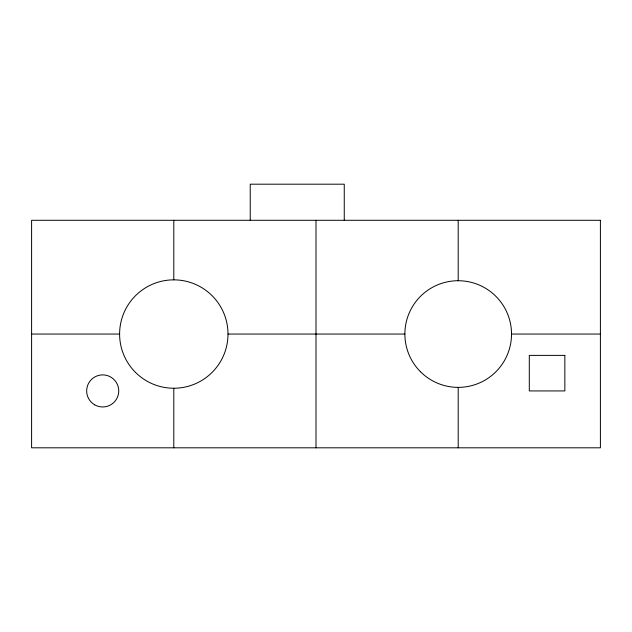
<?xml version="1.0" encoding="UTF-8"?>
<svg xmlns="http://www.w3.org/2000/svg" width="632" height="632" viewBox="0 0 632 632"><rect width="100%" height="100%" fill="white"/><g stroke="black" fill="none" stroke-linecap="round" stroke-linejoin="round"><path stroke-width="0.95" d="M31.6 334.052L119.598 334.052M228.002 334.052L404.875 334.052M511.525 334.052L600.4 334.052M458.2 220.292L458.2 280.727M458.2 387.377L458.2 447.812M344.258 220.292L344.258 184.189L250.233 184.189L250.233 220.292M316 220.292L316 447.812M173.8 220.292L173.8 279.85M173.8 388.245L173.8 447.812M600.4 220.292L31.6 220.292L31.6 447.812L600.4 447.812L600.4 220.292M564.85 355.382L529.3 355.382L529.3 390.932L564.85 390.932L564.85 355.382M420.493 371.758A53.325 53.325 0 0 0 509.708 347.853A53.325 53.325 0 0 0 444.399 282.543A53.325 53.325 0 0 0 420.493 371.758M135.477 372.374A54.202 54.202 0 0 0 226.153 348.074A54.202 54.202 0 0 0 159.77 281.698A54.202 54.202 0 0 0 135.477 372.374M94.681 404.82A16.045 16.045 0 0 0 118.745 390.932A16.045 16.045 0 0 0 94.681 377.035A16.045 16.045 0 0 0 94.681 404.82"/></g></svg>
